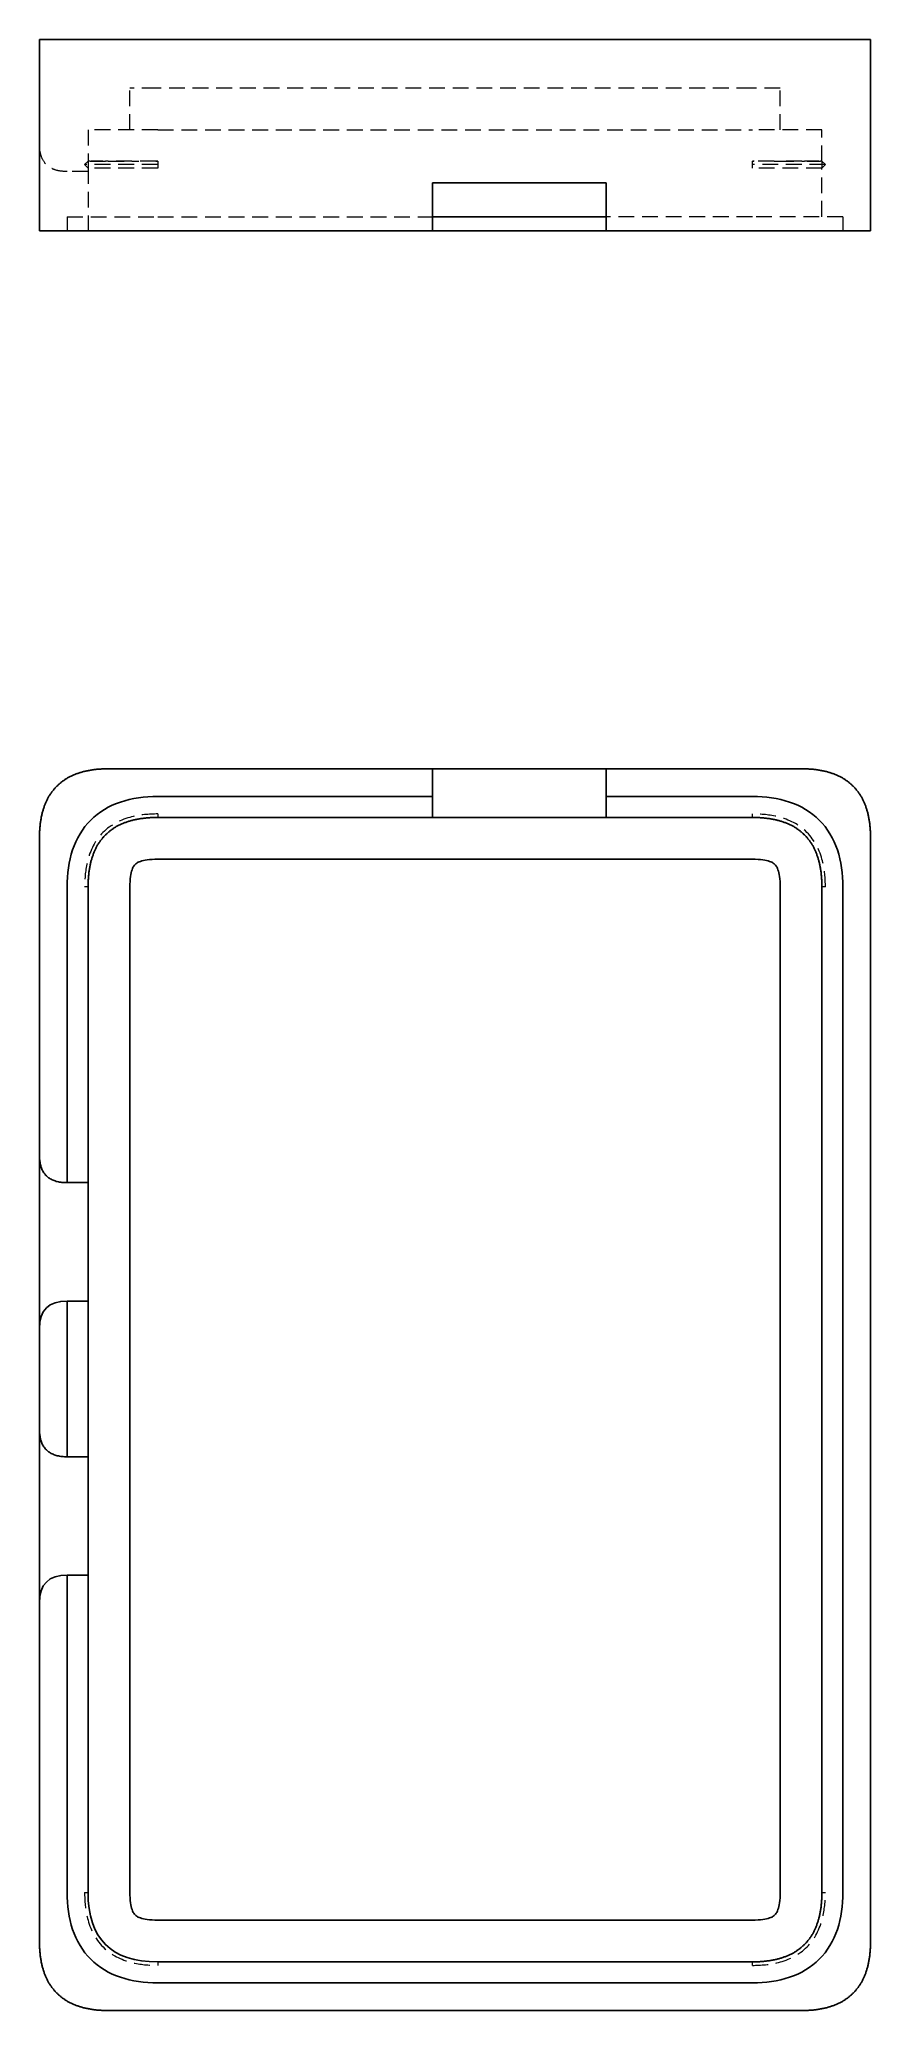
# Model space of a CAD drawing. Header units: millimetres. Extents: x 50 to 231, y 7 to 166.
# Drawn here: x 49.6 to 116.6, y 7 to 165.7 of the extents above.
import ezdxf

# ---------------------------------------------------------------- set-up
doc = ezdxf.new("R2010")
doc.units = ezdxf.units.MM
doc.linetypes.add('HIDDEN', pattern=[1.905, 1.27, -0.635])

msp = doc.modelspace()

# ---------------------------------------------------------------- linework, layer by layer
at = {"color": 7, "linetype": 'Continuous', "lineweight": 25}
for p, q in [((49.64, 150.32), (49.64, 165.73)), ((55.24, 165.73), (110.99, 165.73)), ((116.59, 165.73), (116.59, 150.32)), ((81.29, 154.19), (95.3, 154.19)), ((81.29, 150.32), (81.29, 154.19)), ((95.3, 150.32), (95.3, 154.19)), ((81.29, 151.45), (95.3, 151.45)), ((55.24, 150.32), (81.29, 150.32)), ((95.3, 150.32), (81.29, 150.32)), ((95.3, 150.32), (110.99, 150.32)), ((55.24, 107), (81.29, 107)), ((81.29, 107), (81.29, 104.76)), ((81.29, 107), (95.3, 107)), ((95.3, 107), (95.3, 104.76)), ((95.3, 107), (110.99, 107)), ((59.17, 104.76), (81.29, 104.76)), ((81.29, 104.76), (81.29, 103.08)), ((107.07, 104.76), (95.3, 104.76)), ((95.3, 104.76), (95.3, 103.08)), ((59.17, 103.08), (81.29, 103.08)), ((95.3, 103.08), (81.29, 103.08)), ((95.3, 103.08), (107.07, 103.08)), ((49.64, 101.4), (49.64, 75.91)), ((116.59, 101.4), (116.59, 12.6)), ((107.07, 99.72), (59.17, 99.72)), ((51.88, 97.48), (51.88, 73.67)), ((53.56, 97.48), (53.56, 73.67)), ((56.93, 97.48), (56.93, 16.52)), ((109.31, 16.52), (109.31, 97.48)), ((112.67, 97.48), (112.67, 16.52)), ((114.35, 16.52), (114.35, 97.48)), ((51.88, 73.67), (53.56, 73.67)), ((53.56, 73.67), (53.56, 64.14)), ((53.56, 64.14), (51.88, 64.14)), ((51.88, 51.59), (51.88, 64.14)), ((53.56, 64.14), (53.56, 51.59)), ((49.64, 61.9), (49.64, 53.83)), ((51.88, 51.59), (53.56, 51.59)), ((53.56, 51.59), (53.56, 42.07)), ((53.56, 42.07), (51.88, 42.07)), ((51.88, 16.52), (51.88, 42.07)), ((53.56, 42.07), (53.56, 16.52)), ((49.64, 39.83), (49.64, 12.6)), ((59.17, 14.28), (107.07, 14.28)), ((59.17, 10.92), (107.07, 10.92)), ((107.07, 9.24), (59.17, 9.24)), ((55.24, 7), (110.99, 7))]:
    msp.add_line(p, q, dxfattribs=at)
at = {"color": 7, "linetype": 'HIDDEN', "lineweight": 18}
for p, q in [((56.93, 158.45), (56.93, 161.81)), ((107.07, 161.81), (59.17, 161.81)), ((109.31, 158.45), (109.31, 161.81)), ((53.56, 158.45), (53.56, 155.93)), ((59.17, 158.45), (107.07, 158.45)), ((112.67, 155.93), (112.67, 158.45)), ((53.28, 155.65), (53.56, 155.93)), ((53.56, 155.93), (53.28, 155.65)), ((53.56, 155.37), (53.28, 155.65)), ((53.28, 155.65), (53.56, 155.37)), ((53.56, 155.93), (53.56, 155.37)), ((53.71, 155.93), (53.69, 155.93)), ((57.43, 155.93), (57.54, 155.93)), ((59.17, 155.93), (59.17, 155.65)), ((59.17, 155.65), (59.17, 155.37)), ((107.07, 155.65), (107.07, 155.93)), ((107.07, 155.37), (107.07, 155.65)), ((108.79, 155.93), (108.6, 155.93)), ((112.67, 155.93), (112.67, 155.37)), ((112.67, 155.93), (112.95, 155.65)), ((112.95, 155.65), (112.67, 155.93)), ((112.95, 155.65), (112.67, 155.37)), ((112.67, 155.37), (112.95, 155.65)), ((53.56, 155.09), (51.88, 155.09)), ((53.56, 155.37), (53.56, 151.45)), ((112.67, 151.45), (112.67, 155.37)), ((51.88, 151.45), (51.88, 150.32)), ((53.56, 151.45), (53.56, 150.32)), ((59.17, 151.45), (81.29, 151.45)), ((107.07, 151.45), (95.3, 151.45)), ((114.35, 151.45), (114.35, 150.32)), ((59.17, 103.36), (59.17, 103.08)), ((107.07, 103.08), (107.07, 103.36)), ((53.56, 97.48), (53.28, 97.48)), ((112.95, 97.48), (112.67, 97.48)), ((53.28, 16.52), (53.56, 16.52)), ((112.67, 16.52), (112.95, 16.52)), ((59.17, 10.92), (59.17, 10.64)), ((107.07, 10.64), (107.07, 10.92))]:
    msp.add_line(p, q, dxfattribs=at)
at = {"color": 7, "linetype": 'HIDDEN', "lineweight": 18, "flags": 128}
for points in [[(55.24, 107), (55.24, 107)], [(110.99, 107), (110.99, 107)], [(59.17, 103.08), (59.17, 103.08)], [(59.17, 103.08), (59.17, 103.08)], [(107.07, 103.08), (107.07, 103.08)], [(107.07, 103.08), (107.07, 103.08)], [(49.64, 101.4), (49.64, 101.4)], [(116.59, 101.4), (116.59, 101.4)], [(53.56, 97.48), (53.56, 97.48)], [(53.56, 97.48), (53.56, 97.48)], [(112.67, 97.48), (112.67, 97.48)], [(112.67, 97.48), (112.67, 97.48)], [(53.56, 16.52), (53.56, 16.52)], [(53.56, 16.52), (53.56, 16.52)], [(112.67, 16.52), (112.67, 16.52)], [(112.67, 16.52), (112.67, 16.52)], [(49.64, 12.6), (49.64, 12.6)], [(116.59, 12.6), (116.59, 12.6)], [(59.17, 10.92), (59.17, 10.92)], [(59.17, 10.92), (59.17, 10.92)], [(107.07, 10.92), (107.07, 10.92)], [(107.07, 10.92), (107.07, 10.92)], [(55.24, 7), (55.24, 7)], [(110.99, 7), (110.99, 7)]]:
    msp.add_lwpolyline(points, dxfattribs=at)
at = {"color": 7, "linetype": 'Continuous', "lineweight": 25}
for points in [[(49.64, 165.73), (49.64, 165.73), (51.51, 165.73), (55.24, 165.73)], [(110.99, 165.73), (114.72, 165.73), (116.59, 165.73), (116.59, 165.73)], [(51.88, 97.48), (51.88, 98.55), (52.14, 100.54), (53.6, 103.04), (56.1, 104.5), (58.09, 104.76), (59.17, 104.76)], [(114.35, 97.48), (114.35, 98.55), (114.09, 100.54), (112.63, 103.04), (110.13, 104.5), (108.14, 104.76), (107.07, 104.76)], [(49.64, 61.9), (49.64, 63.4), (50.39, 64.14), (51.88, 64.14)], [(49.64, 39.83), (49.64, 41.32), (50.39, 42.07), (51.88, 42.07)], [(59.17, 9.24), (58.09, 9.24), (56.1, 9.5), (53.6, 10.96), (52.14, 13.46), (51.88, 15.45), (51.88, 16.52)], [(53.56, 16.52), (53.56, 12.79), (55.43, 10.92), (59.17, 10.92)], [(107.07, 9.24), (108.14, 9.24), (110.13, 9.5), (112.63, 10.96), (114.09, 13.46), (114.35, 15.45), (114.35, 16.52)]]:
    msp.add_open_spline(points, degree=3, dxfattribs=at)
at = {"color": 7, "linetype": 'HIDDEN', "lineweight": 18}
for points, knots in [([(59.17, 161.81), (58.51, 161.81), (57.83, 161.81), (57.45, 161.81), (57.34, 161.81), (57.24, 161.81), (57.06, 161.81), (56.93, 161.81), (56.93, 161.81)], [0, 0, 0, 0, 0.25, 0.375, 0.5, 0.625, 0.75, 1, 1, 1, 1]), ([(109.31, 161.81), (109.31, 161.81), (109.18, 161.81), (108.99, 161.81), (108.89, 161.81), (108.78, 161.81), (108.41, 161.81), (107.72, 161.81), (107.07, 161.81)], [0, 0, 0, 0, 0.25, 0.375, 0.5, 0.625, 0.75, 1, 1, 1, 1]), ([(51.88, 155.09), (51.63, 155.1), (51.15, 155.12), (50.51, 155.36), (50, 155.81), (49.68, 156.52), (49.65, 157.07), (49.64, 157.37)], [0, 0, 0, 0, 0.209842, 0.387495, 0.550706, 0.754386, 1, 1, 1, 1]), ([(59.17, 155.65), (58.47, 155.65), (57.76, 155.65), (56.23, 155.65), (55.4, 155.65), (54.12, 155.65), (53.73, 155.65), (53.35, 155.65), (53.29, 155.65), (53.28, 155.65)], [0.002700204, 0.002700204, 0.002700204, 0.002700204, 0.004533813, 0.004533813, 0.00677254, 0.00677254, 0.009011266, 0.009011266, 0.010843471, 0.010843471, 0.010843471, 0.010843471]), ([(53.73, 155.93), (53.74, 155.93), (53.77, 155.93), (53.8, 155.93), (53.8, 155.93), (53.81, 155.93)], [0.008942058, 0.008942058, 0.008942058, 0.008942058, 0.0092059683, 0.0092059683, 0.0092751769, 0.0092751769, 0.0092751769, 0.0092751769]), ([(57.09, 155.93), (57.11, 155.93), (57.12, 155.93), (57.3, 155.93), (57.47, 155.93), (57.64, 155.93)], [0.0040776502, 0.0040776502, 0.0040776502, 0.0040776502, 0.0041213861, 0.0041213861, 0.0045775489, 0.0045775489, 0.0045775489, 0.0045775489]), ([(112.95, 155.65), (112.94, 155.65), (112.89, 155.65), (112.5, 155.65), (112.1, 155.65), (110.82, 155.65), (110, 155.65), (108.47, 155.65), (107.76, 155.65), (107.07, 155.65)], [0.002700204, 0.002700204, 0.002700204, 0.002700204, 0.004533813, 0.004533813, 0.00677254, 0.00677254, 0.009011266, 0.009011266, 0.010843471, 0.010843471, 0.010843471, 0.010843471]), ([(108.81, 155.93), (108.9, 155.93), (109, 155.93), (109.12, 155.93), (109.14, 155.93), (109.17, 155.93)], [0.008942058, 0.008942058, 0.008942058, 0.008942058, 0.0092059683, 0.0092059683, 0.0092751769, 0.0092751769, 0.0092751769, 0.0092751769]), ([(112.43, 155.93), (112.43, 155.93), (112.44, 155.93), (112.48, 155.93), (112.52, 155.93), (112.55, 155.93)], [0.0040776502, 0.0040776502, 0.0040776502, 0.0040776502, 0.0041213861, 0.0041213861, 0.0045775489, 0.0045775489, 0.0045775489, 0.0045775489]), ([(59.17, 155.37), (58.41, 155.37), (57.65, 155.37), (56.19, 155.37), (55.5, 155.37), (54.42, 155.37), (54.06, 155.37), (53.64, 155.37), (53.57, 155.37), (53.56, 155.37)], [0, 0, 0, 0, 0.25, 0.25, 0.5, 0.5, 0.75, 0.75, 1, 1, 1, 1]), ([(112.67, 155.37), (112.66, 155.37), (112.59, 155.37), (112.16, 155.37), (111.8, 155.37), (110.72, 155.37), (110.03, 155.37), (108.59, 155.37), (107.82, 155.37), (107.07, 155.37)], [0, 0, 0, 0, 0.25, 0.25, 0.5, 0.5, 0.75, 0.75, 1, 1, 1, 1]), ([(59.17, 103.36), (58.47, 103.35), (57.76, 103.3), (56.23, 102.91), (55.4, 102.51), (54.12, 101.23), (53.73, 100.41), (53.35, 98.89), (53.29, 98.17), (53.28, 97.48)], [0.002700204, 0.002700204, 0.002700204, 0.002700204, 0.004533813, 0.004533813, 0.00677254, 0.00677254, 0.009011266, 0.009011266, 0.010843471, 0.010843471, 0.010843471, 0.010843471]), ([(112.95, 97.48), (112.94, 98.17), (112.89, 98.88), (112.5, 100.42), (112.1, 101.24), (110.82, 102.52), (110, 102.91), (108.47, 103.3), (107.76, 103.35), (107.07, 103.36)], [0.002700204, 0.002700204, 0.002700204, 0.002700204, 0.004533813, 0.004533813, 0.00677254, 0.00677254, 0.009011266, 0.009011266, 0.010843471, 0.010843471, 0.010843471, 0.010843471]), ([(57.09, 102.84), (57.11, 102.84), (57.12, 102.85), (57.3, 102.89), (57.47, 102.93), (57.64, 102.96)], [0.0040776502, 0.0040776502, 0.0040776502, 0.0040776502, 0.0041213861, 0.0041213861, 0.0045775489, 0.0045775489, 0.0045775489, 0.0045775489]), ([(108.81, 102.92), (108.9, 102.9), (109, 102.88), (109.12, 102.85), (109.14, 102.84), (109.17, 102.83)], [0.008942058, 0.008942058, 0.008942058, 0.008942058, 0.0092059683, 0.0092059683, 0.0092751769, 0.0092751769, 0.0092751769, 0.0092751769]), ([(53.73, 99.22), (53.74, 99.31), (53.77, 99.41), (53.8, 99.53), (53.8, 99.55), (53.81, 99.58)], [0.008942058, 0.008942058, 0.008942058, 0.008942058, 0.0092059683, 0.0092059683, 0.0092751769, 0.0092751769, 0.0092751769, 0.0092751769]), ([(112.43, 99.55), (112.43, 99.54), (112.44, 99.52), (112.48, 99.34), (112.52, 99.17), (112.55, 99.01)], [0.0040776502, 0.0040776502, 0.0040776502, 0.0040776502, 0.0041213861, 0.0041213861, 0.0045775489, 0.0045775489, 0.0045775489, 0.0045775489]), ([(53.28, 16.52), (53.29, 15.83), (53.34, 15.12), (53.73, 13.58), (54.13, 12.76), (55.41, 11.48), (56.24, 11.09), (57.76, 10.7), (58.47, 10.65), (59.16, 10.64)], [0.002700204, 0.002700204, 0.002700204, 0.002700204, 0.004533813, 0.004533813, 0.00677254, 0.00677254, 0.009011266, 0.009011266, 0.010843471, 0.010843471, 0.010843471, 0.010843471]), ([(107.07, 10.64), (107.76, 10.65), (108.47, 10.7), (110.01, 11.09), (110.83, 11.49), (112.11, 12.77), (112.5, 13.59), (112.89, 15.11), (112.94, 15.83), (112.95, 16.52)], [0.002700204, 0.002700204, 0.002700204, 0.002700204, 0.004533813, 0.004533813, 0.00677254, 0.00677254, 0.009011266, 0.009011266, 0.010843471, 0.010843471, 0.010843471, 0.010843471]), ([(53.8, 14.45), (53.8, 14.46), (53.8, 14.48), (53.75, 14.66), (53.71, 14.83), (53.69, 14.99)], [0.0040776502, 0.0040776502, 0.0040776502, 0.0040776502, 0.0041213861, 0.0041213861, 0.0045775489, 0.0045775489, 0.0045775489, 0.0045775489]), ([(112.51, 14.78), (112.49, 14.69), (112.47, 14.59), (112.43, 14.47), (112.43, 14.45), (112.42, 14.42)], [0.008942058, 0.008942058, 0.008942058, 0.008942058, 0.0092059683, 0.0092059683, 0.0092751769, 0.0092751769, 0.0092751769, 0.0092751769]), ([(57.43, 11.08), (57.33, 11.1), (57.24, 11.12), (57.12, 11.15), (57.09, 11.16), (57.07, 11.17)], [0.008942058, 0.008942058, 0.008942058, 0.008942058, 0.0092059683, 0.0092059683, 0.0092751769, 0.0092751769, 0.0092751769, 0.0092751769]), ([(109.14, 11.16), (109.13, 11.16), (109.11, 11.15), (108.93, 11.11), (108.76, 11.07), (108.6, 11.04)], [0.0040776502, 0.0040776502, 0.0040776502, 0.0040776502, 0.0041213861, 0.0041213861, 0.0045775489, 0.0045775489, 0.0045775489, 0.0045775489])]:
    msp.add_open_spline(points, degree=3, knots=knots, dxfattribs=at)
for points in [[(59.17, 158.45), (55.43, 158.45), (53.56, 158.45), (53.56, 158.45)], [(112.67, 158.45), (112.67, 158.45), (110.8, 158.45), (107.07, 158.45)], [(53.56, 155.93), (53.56, 155.93), (53.56, 155.93), (53.56, 155.93)], [(53.73, 155.93), (53.62, 155.93), (53.57, 155.93), (53.56, 155.93)], [(53.8, 155.93), (54.03, 155.93), (54.42, 155.93), (54.97, 155.93)], [(54.76, 155.93), (54.32, 155.93), (54.01, 155.93), (53.81, 155.93)], [(54.76, 155.93), (54.82, 155.93), (54.89, 155.93), (54.96, 155.93)], [(57.09, 155.93), (56.22, 155.93), (55.51, 155.93), (54.96, 155.93)], [(55.19, 155.93), (55.69, 155.93), (56.32, 155.93), (57.07, 155.93)], [(59.03, 155.93), (58.53, 155.93), (58.07, 155.93), (57.64, 155.93)], [(59.03, 155.93), (59.08, 155.93), (59.12, 155.93), (59.17, 155.93)], [(59.17, 155.93), (59.13, 155.93), (59.09, 155.93), (59.05, 155.93)], [(107.07, 155.93), (107.11, 155.93), (107.15, 155.93), (107.19, 155.93)], [(107.2, 155.93), (107.16, 155.93), (107.11, 155.93), (107.07, 155.93)], [(108.81, 155.93), (108.31, 155.93), (107.77, 155.93), (107.19, 155.93)], [(109.14, 155.93), (110.01, 155.93), (110.72, 155.93), (111.27, 155.93)], [(111.05, 155.93), (110.54, 155.93), (109.91, 155.93), (109.17, 155.93)], [(111.05, 155.93), (111.12, 155.93), (111.19, 155.93), (111.26, 155.93)], [(112.43, 155.93), (112.2, 155.93), (111.81, 155.93), (111.26, 155.93)], [(111.47, 155.93), (111.91, 155.93), (112.22, 155.93), (112.42, 155.93)], [(112.67, 155.93), (112.66, 155.93), (112.62, 155.93), (112.55, 155.93)], [(112.67, 155.93), (112.67, 155.93), (112.67, 155.93), (112.67, 155.93)], [(51.88, 151.45), (51.88, 151.45), (52.14, 151.45), (53.6, 151.45), (56.1, 151.45), (58.09, 151.45), (59.17, 151.45)], [(114.35, 151.45), (114.35, 151.45), (114.09, 151.45), (112.63, 151.45), (110.13, 151.45), (108.14, 151.45), (107.07, 151.45)], [(54.76, 101.46), (54.82, 101.53), (54.89, 101.6), (54.96, 101.67)], [(59.03, 103.08), (59.08, 103.08), (59.12, 103.08), (59.17, 103.08)], [(107.07, 103.08), (107.11, 103.08), (107.15, 103.08), (107.19, 103.08)], [(111.05, 101.88), (111.12, 101.82), (111.19, 101.75), (111.26, 101.68)], [(53.56, 97.48), (53.56, 97.52), (53.56, 97.56), (53.56, 97.6)], [(112.67, 97.61), (112.67, 97.57), (112.67, 97.52), (112.67, 97.48)], [(53.56, 16.39), (53.56, 16.43), (53.56, 16.48), (53.56, 16.52)], [(112.67, 16.52), (112.67, 16.48), (112.67, 16.44), (112.67, 16.4)], [(55.19, 12.12), (55.11, 12.18), (55.04, 12.25), (54.97, 12.32)], [(111.47, 12.54), (111.41, 12.47), (111.34, 12.4), (111.27, 12.33)], [(59.17, 10.92), (59.13, 10.92), (59.09, 10.92), (59.05, 10.92)], [(107.2, 10.92), (107.16, 10.92), (107.11, 10.92), (107.07, 10.92)]]:
    msp.add_open_spline(points, degree=3, dxfattribs=at)
at = {"color": 7, "linetype": 'Continuous', "lineweight": 25}
for points, knots in [([(55.24, 150.32), (55.13, 150.32), (54.91, 150.32), (54.59, 150.32), (54.28, 150.32), (53.97, 150.32), (53.68, 150.32), (53.39, 150.32), (53.12, 150.32), (52.86, 150.32), (52.61, 150.32), (52.36, 150.32), (52.13, 150.32), (51.91, 150.32), (51.7, 150.32), (51.5, 150.32), (51.31, 150.32), (51.13, 150.32), (50.96, 150.32), (50.8, 150.32), (50.65, 150.32), (50.51, 150.32), (50.38, 150.32), (50.26, 150.32), (50.15, 150.32), (50.06, 150.32), (49.97, 150.32), (49.89, 150.32), (49.82, 150.32), (49.77, 150.32), (49.72, 150.32), (49.69, 150.32), (49.66, 150.32), (49.65, 150.32), (49.64, 150.32), (49.64, 150.32)], [0, 0, 0, 0, 0.036779, 0.072462, 0.10709, 0.140704, 0.173352, 0.205085, 0.235959, 0.266035, 0.295379, 0.32406, 0.352155, 0.379744, 0.406913, 0.433749, 0.460346, 0.486798, 0.513202, 0.539654, 0.566251, 0.593087, 0.620256, 0.647845, 0.67594, 0.704621, 0.733965, 0.764041, 0.794915, 0.826648, 0.859296, 0.89291, 0.927538, 0.963221, 1, 1, 1, 1]), ([(116.59, 150.32), (116.59, 150.32), (116.59, 150.32), (116.57, 150.32), (116.54, 150.32), (116.51, 150.32), (116.46, 150.32), (116.41, 150.32), (116.34, 150.32), (116.26, 150.32), (116.18, 150.32), (116.08, 150.32), (115.97, 150.32), (115.85, 150.32), (115.72, 150.32), (115.58, 150.32), (115.43, 150.32), (115.27, 150.32), (115.1, 150.32), (114.92, 150.32), (114.73, 150.32), (114.53, 150.32), (114.32, 150.32), (114.1, 150.32), (113.87, 150.32), (113.62, 150.32), (113.37, 150.32), (113.11, 150.32), (112.84, 150.32), (112.55, 150.32), (112.26, 150.32), (111.96, 150.32), (111.64, 150.32), (111.32, 150.32), (111.1, 150.32), (110.99, 150.32)], [0, 0, 0, 0, 0.036779, 0.072462, 0.10709, 0.140704, 0.173352, 0.205085, 0.235959, 0.266035, 0.295379, 0.32406, 0.352155, 0.379744, 0.406913, 0.433749, 0.460346, 0.486798, 0.513202, 0.539654, 0.566251, 0.593087, 0.620256, 0.647845, 0.67594, 0.704621, 0.733965, 0.764041, 0.794915, 0.826648, 0.859296, 0.89291, 0.927538, 0.963221, 1, 1, 1, 1]), ([(55.24, 107), (55.13, 107), (54.91, 107), (54.59, 106.98), (54.28, 106.96), (53.97, 106.92), (53.68, 106.87), (53.39, 106.82), (53.12, 106.75), (52.86, 106.67), (52.61, 106.59), (52.36, 106.49), (52.13, 106.38), (51.91, 106.26), (51.7, 106.13), (51.5, 105.99), (51.31, 105.84), (51.13, 105.68), (50.96, 105.51), (50.8, 105.33), (50.65, 105.14), (50.51, 104.94), (50.38, 104.73), (50.26, 104.51), (50.15, 104.28), (50.06, 104.04), (49.97, 103.78), (49.89, 103.52), (49.82, 103.25), (49.77, 102.96), (49.72, 102.67), (49.69, 102.37), (49.66, 102.05), (49.65, 101.73), (49.64, 101.51), (49.64, 101.4)], [0, 0, 0, 0, 0.036779, 0.072462, 0.10709, 0.140704, 0.173352, 0.205085, 0.235959, 0.266035, 0.295379, 0.32406, 0.352155, 0.379744, 0.406913, 0.433749, 0.460346, 0.486798, 0.513202, 0.539654, 0.566251, 0.593087, 0.620256, 0.647845, 0.67594, 0.704621, 0.733965, 0.764041, 0.794915, 0.826648, 0.859296, 0.89291, 0.927538, 0.963221, 1, 1, 1, 1]), ([(116.59, 101.4), (116.59, 101.51), (116.59, 101.73), (116.57, 102.05), (116.54, 102.37), (116.51, 102.67), (116.46, 102.96), (116.41, 103.25), (116.34, 103.52), (116.26, 103.78), (116.18, 104.04), (116.08, 104.28), (115.97, 104.51), (115.85, 104.73), (115.72, 104.94), (115.58, 105.14), (115.43, 105.33), (115.27, 105.51), (115.1, 105.68), (114.92, 105.84), (114.73, 105.99), (114.53, 106.13), (114.32, 106.26), (114.1, 106.38), (113.87, 106.49), (113.62, 106.59), (113.37, 106.67), (113.11, 106.75), (112.84, 106.82), (112.55, 106.87), (112.26, 106.92), (111.96, 106.96), (111.64, 106.98), (111.32, 107), (111.1, 107), (110.99, 107)], [0, 0, 0, 0, 0.036779, 0.072462, 0.10709, 0.140704, 0.173352, 0.205085, 0.235959, 0.266035, 0.295379, 0.32406, 0.352155, 0.379744, 0.406913, 0.433749, 0.460346, 0.486798, 0.513202, 0.539654, 0.566251, 0.593087, 0.620256, 0.647845, 0.67594, 0.704621, 0.733965, 0.764041, 0.794915, 0.826648, 0.859296, 0.89291, 0.927538, 0.963221, 1, 1, 1, 1]), ([(53.56, 97.48), (53.56, 97.59), (53.57, 97.81), (53.58, 98.13), (53.61, 98.45), (53.64, 98.75), (53.69, 99.04), (53.75, 99.33), (53.81, 99.6), (53.89, 99.86), (53.98, 100.11), (54.08, 100.36), (54.18, 100.59), (54.3, 100.81), (54.43, 101.02), (54.57, 101.22), (54.72, 101.41), (54.88, 101.59), (55.05, 101.76), (55.23, 101.92), (55.42, 102.07), (55.62, 102.21), (55.83, 102.34), (56.05, 102.46), (56.29, 102.57), (56.53, 102.66), (56.78, 102.75), (57.04, 102.83), (57.32, 102.9), (57.6, 102.95), (57.89, 103), (58.2, 103.03), (58.51, 103.06), (58.83, 103.08), (59.05, 103.08), (59.17, 103.08)], [0, 0, 0, 0, 0.036779, 0.072462, 0.10709, 0.140704, 0.173352, 0.205085, 0.235959, 0.266035, 0.295379, 0.32406, 0.352155, 0.379744, 0.406913, 0.433749, 0.460346, 0.486798, 0.513202, 0.539654, 0.566251, 0.593087, 0.620256, 0.647845, 0.67594, 0.704621, 0.733965, 0.764041, 0.794915, 0.826648, 0.859296, 0.89291, 0.927538, 0.963221, 1, 1, 1, 1]), ([(107.07, 103.08), (107.18, 103.08), (107.4, 103.08), (107.72, 103.06), (108.03, 103.03), (108.34, 103), (108.63, 102.95), (108.92, 102.9), (109.19, 102.83), (109.45, 102.75), (109.7, 102.66), (109.95, 102.57), (110.18, 102.46), (110.4, 102.34), (110.61, 102.21), (110.81, 102.07), (111, 101.92), (111.18, 101.76), (111.35, 101.59), (111.51, 101.41), (111.66, 101.22), (111.8, 101.02), (111.93, 100.81), (112.05, 100.59), (112.16, 100.36), (112.25, 100.11), (112.34, 99.86), (112.42, 99.6), (112.48, 99.33), (112.54, 99.04), (112.59, 98.75), (112.62, 98.45), (112.65, 98.13), (112.66, 97.81), (112.67, 97.59), (112.67, 97.48)], [0, 0, 0, 0, 0.036779, 0.072462, 0.10709, 0.140704, 0.173352, 0.205085, 0.235959, 0.266035, 0.295379, 0.32406, 0.352155, 0.379744, 0.406913, 0.433749, 0.460346, 0.486798, 0.513202, 0.539654, 0.566251, 0.593087, 0.620256, 0.647845, 0.67594, 0.704621, 0.733965, 0.764041, 0.794915, 0.826648, 0.859296, 0.89291, 0.927538, 0.963221, 1, 1, 1, 1]), ([(59.17, 99.72), (58.51, 99.72), (57.83, 99.59), (57.45, 99.4), (57.34, 99.3), (57.24, 99.19), (57.06, 98.82), (56.93, 98.13), (56.93, 97.48)], [0, 0, 0, 0, 0.25, 0.375, 0.5, 0.625, 0.75, 1, 1, 1, 1]), ([(109.31, 97.48), (109.31, 98.13), (109.18, 98.82), (108.99, 99.19), (108.89, 99.3), (108.78, 99.4), (108.41, 99.59), (107.72, 99.72), (107.07, 99.72)], [0, 0, 0, 0, 0.25, 0.375, 0.5, 0.625, 0.75, 1, 1, 1, 1]), ([(49.64, 75.91), (49.64, 75.83), (49.65, 75.69), (49.66, 75.48), (49.69, 75.29), (49.73, 75.1), (49.78, 74.93), (49.84, 74.77), (49.91, 74.61), (50, 74.47), (50.09, 74.34), (50.2, 74.23), (50.32, 74.12), (50.45, 74.02), (50.59, 73.94), (50.74, 73.87), (50.9, 73.8), (51.08, 73.75), (51.26, 73.71), (51.46, 73.69), (51.67, 73.67), (51.81, 73.67), (51.88, 73.67)], [0, 0, 0, 0, 0.0601008, 0.1172878, 0.1717541, 0.223723, 0.2734516, 0.3212332, 0.367398, 0.412312, 0.4563725, 0.5, 0.5436275, 0.587688, 0.632602, 0.6787668, 0.7265484, 0.776277, 0.8282459, 0.8827122, 0.9398992, 1, 1, 1, 1]), ([(49.64, 61.9), (49.64, 61.9), (49.64, 62.27), (49.64, 64.34), (49.64, 68.9), (49.64, 73.47), (49.64, 75.54), (49.64, 75.91), (49.64, 75.91)], [0, 0, 0, 0, 0.125, 0.25, 0.5, 0.75, 0.875, 1, 1, 1, 1]), ([(49.64, 53.83), (49.64, 53.76), (49.65, 53.62), (49.66, 53.41), (49.69, 53.22), (49.73, 53.03), (49.78, 52.86), (49.84, 52.69), (49.91, 52.54), (50, 52.4), (50.09, 52.27), (50.2, 52.15), (50.32, 52.05), (50.45, 51.95), (50.59, 51.87), (50.74, 51.79), (50.9, 51.73), (51.08, 51.68), (51.26, 51.64), (51.46, 51.61), (51.67, 51.6), (51.81, 51.59), (51.88, 51.59)], [0, 0, 0, 0, 0.060101, 0.117288, 0.171754, 0.223723, 0.273452, 0.321233, 0.367398, 0.412312, 0.456373, 0.5, 0.543627, 0.587688, 0.632602, 0.678767, 0.726548, 0.776277, 0.828246, 0.882712, 0.939899, 1, 1, 1, 1]), ([(49.64, 39.83), (49.64, 39.83), (49.64, 40.19), (49.64, 42.27), (49.64, 46.83), (49.64, 51.4), (49.64, 53.47), (49.64, 53.83), (49.64, 53.83)], [0, 0, 0, 0, 0.125, 0.25, 0.5, 0.75, 0.875, 1, 1, 1, 1]), ([(56.93, 16.52), (56.93, 15.87), (57.06, 15.18), (57.24, 14.81), (57.34, 14.7), (57.45, 14.6), (57.83, 14.41), (58.51, 14.28), (59.17, 14.28)], [0, 0, 0, 0, 0.25, 0.375, 0.5, 0.625, 0.75, 1, 1, 1, 1]), ([(112.67, 16.52), (112.67, 16.41), (112.66, 16.19), (112.65, 15.87), (112.62, 15.55), (112.59, 15.25), (112.54, 14.96), (112.48, 14.67), (112.42, 14.4), (112.34, 14.14), (112.25, 13.89), (112.16, 13.64), (112.05, 13.41), (111.93, 13.19), (111.8, 12.98), (111.66, 12.78), (111.51, 12.59), (111.35, 12.41), (111.18, 12.24), (111, 12.08), (110.81, 11.93), (110.61, 11.79), (110.4, 11.66), (110.18, 11.54), (109.95, 11.43), (109.7, 11.34), (109.45, 11.25), (109.19, 11.17), (108.92, 11.1), (108.63, 11.05), (108.34, 11), (108.03, 10.97), (107.72, 10.94), (107.4, 10.92), (107.18, 10.92), (107.07, 10.92)], [0, 0, 0, 0, 0.0367789, 0.0724624, 0.1070896, 0.1407037, 0.1733517, 0.2050849, 0.2359592, 0.2660352, 0.2953786, 0.32406, 0.3521551, 0.3797444, 0.4069128, 0.4337493, 0.4603461, 0.4867982, 0.5132018, 0.5396539, 0.5662507, 0.5930872, 0.6202556, 0.6478449, 0.67594, 0.7046214, 0.7339648, 0.7640408, 0.7949151, 0.8266483, 0.8592963, 0.8929104, 0.9275376, 0.9632211, 1, 1, 1, 1]), ([(107.07, 14.28), (107.72, 14.28), (108.41, 14.41), (108.78, 14.6), (108.89, 14.7), (108.99, 14.81), (109.18, 15.18), (109.31, 15.87), (109.31, 16.52)], [0, 0, 0, 0, 0.25, 0.375, 0.5, 0.625, 0.75, 1, 1, 1, 1]), ([(49.64, 12.6), (49.64, 12.49), (49.65, 12.27), (49.66, 11.95), (49.69, 11.63), (49.72, 11.33), (49.77, 11.04), (49.82, 10.75), (49.89, 10.48), (49.97, 10.22), (50.06, 9.96), (50.15, 9.72), (50.26, 9.49), (50.38, 9.27), (50.51, 9.06), (50.65, 8.86), (50.8, 8.67), (50.96, 8.49), (51.13, 8.32), (51.31, 8.16), (51.5, 8.01), (51.7, 7.87), (51.91, 7.74), (52.13, 7.62), (52.36, 7.51), (52.61, 7.41), (52.86, 7.33), (53.12, 7.25), (53.39, 7.18), (53.68, 7.13), (53.97, 7.08), (54.28, 7.04), (54.59, 7.02), (54.91, 7), (55.13, 7), (55.24, 7)], [0, 0, 0, 0, 0.036779, 0.072462, 0.10709, 0.140704, 0.173352, 0.205085, 0.235959, 0.266035, 0.295379, 0.32406, 0.352155, 0.379744, 0.406913, 0.433749, 0.460346, 0.486798, 0.513202, 0.539654, 0.566251, 0.593087, 0.620256, 0.647845, 0.67594, 0.704621, 0.733965, 0.764041, 0.794915, 0.826648, 0.859296, 0.89291, 0.927538, 0.963221, 1, 1, 1, 1]), ([(110.99, 7), (111.1, 7), (111.32, 7), (111.64, 7.02), (111.96, 7.04), (112.26, 7.08), (112.55, 7.13), (112.84, 7.18), (113.11, 7.25), (113.37, 7.33), (113.62, 7.41), (113.87, 7.51), (114.1, 7.62), (114.32, 7.74), (114.53, 7.87), (114.73, 8.01), (114.92, 8.16), (115.1, 8.32), (115.27, 8.49), (115.43, 8.67), (115.58, 8.86), (115.72, 9.06), (115.85, 9.27), (115.97, 9.49), (116.08, 9.72), (116.18, 9.96), (116.26, 10.22), (116.34, 10.48), (116.41, 10.75), (116.46, 11.04), (116.51, 11.33), (116.54, 11.63), (116.57, 11.95), (116.59, 12.27), (116.59, 12.49), (116.59, 12.6)], [0, 0, 0, 0, 0.036779, 0.072462, 0.10709, 0.140704, 0.173352, 0.205085, 0.235959, 0.266035, 0.295379, 0.32406, 0.352155, 0.379744, 0.406913, 0.433749, 0.460346, 0.486798, 0.513202, 0.539654, 0.566251, 0.593087, 0.620256, 0.647845, 0.67594, 0.704621, 0.733965, 0.764041, 0.794915, 0.826648, 0.859296, 0.89291, 0.927538, 0.963221, 1, 1, 1, 1])]:
    msp.add_open_spline(points, degree=3, knots=knots, dxfattribs=at)

doc.saveas('drawing.dxf')
